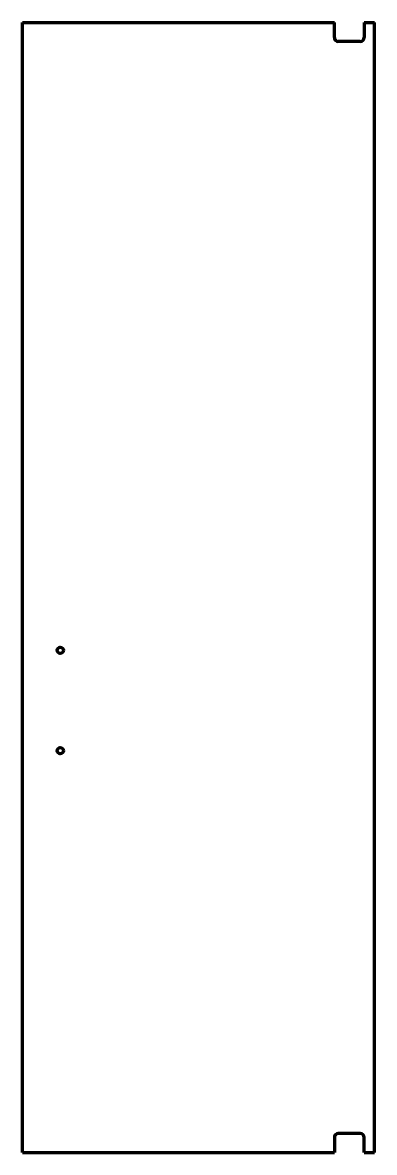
# Model space of a CAD drawing. Header units: inches. Extents: x 0 to 28, y 0 to 90.
import ezdxf

# ---------------------------------------------------------------- set-up
doc = ezdxf.new("R2010")
doc.units = ezdxf.units.IN
doc.header["$MEASUREMENT"] = 0
doc.layers.get('0').update_dxf_attribs({"linetype": 'CONTINUOUS'})

msp = doc.modelspace()

# ---------------------------------------------------------------- linework, layer by layer
at = {"color": 7, "lineweight": 90}
for p, q in [((0, 0), (0, 90)), ((0, 90), (24.8125, 90)), ((24.8125, 88.8125), (24.8125, 90)), ((27.1875, 90), (27.1875, 88.8125)), ((27.1875, 90), (28, 90)), ((28, 0), (28, 90)), ((26.875, 88.5), (25.125, 88.5)), ((24.8125, 1.1875), (24.8125, 0)), ((26.875, 1.5), (25.125, 1.5)), ((27.1875, 0), (27.1875, 1.1875)), ((0, 0), (24.8125, 0)), ((27.1875, 0), (28, 0))]:
    msp.add_line(p, q, dxfattribs=at)
for centre in [(3, 40), (3, 32)]:
    msp.add_circle(centre, 0.25, dxfattribs=at)
for centre, start, end in [((25.125, 88.8125), 180, 270), ((26.875, 88.8125), 270, 360), ((25.125, 1.1875), 90, 180), ((26.875, 1.1875), 0, 90)]:
    msp.add_arc(centre, 0.3125, start, end, dxfattribs=at)

doc.saveas('drawing.dxf')
